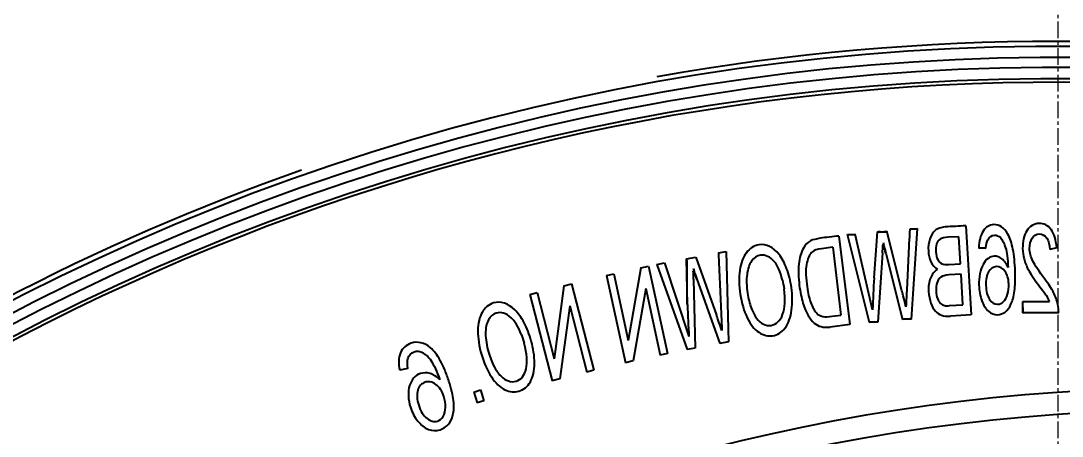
# Model space of a CAD drawing. Header units: millimetres. Extents: x 2588 to 3182, y 1243 to 1719.
# Drawn here: x 2786.88 to 2833.56, y 1578.88 to 1597.49 of the extents above; entities that cross this region are included whole.
import ezdxf

# ---------------------------------------------------------------- set-up
doc = ezdxf.new("R2010")
doc.units = ezdxf.units.MM
doc.linetypes.add('CENTER', pattern=[0.6, 0.375, -0.075, 0.075, -0.075])
doc.layers.add('center', color=1, linetype='CENTER', lineweight=9)
doc.styles.get("Standard").update_dxf_attribs({"font": 'arial.ttf'})
doc.dimstyles.get("Standard").update_dxf_attribs({"dimtxt": 0.18, "dimasz": 0.18, "dimexe": 0.18, "dimexo": 0.0625, "dimgap": 0.09, "dimtad": 0, "dimtih": 1, "dimtoh": 1, "dimzin": 0, "dimdsep": 46, "dimtxsty": 'Standard', "dimcen": 0.09, "dimadec": 0, "dimazin": 0, "dimtfac": 1, "dimtofl": 0, "dimtmove": 0, "dimatfit": 3, "dimfxl": 0, "dimtolj": 1, "dimtzin": 0, "dimarcsym": 0})

# ---------------------------------------------------------------- blocks, each defined once
blk = doc.blocks.new('*D40')
at = {"color": 4, "lineweight": -2, "transparency": 16777216}
blk.add_line((2833.383, 1625.256), (2833.383, 1655.04), dxfattribs=at)
at = {"layer": 'Defpoints', "color": 0, "transparency": 16777216}
for p in [(2833.383, 1655.04), (2833.383, 1625.256), (2833.383, 1489.21)]:
    blk.add_point(p, dxfattribs=at)
at = {"color": 6, "transparency": 16777216, "insert": (2833.383, 1661.525), "char_height": 5, "attachment_point": 5, "rotation": 90}
blk.add_mtext('\\A1;0.00', dxfattribs=at)
blk = doc.blocks.new('*D41')
at = {"color": 4, "lineweight": -2, "transparency": 16777216}
for p, q in [((2939.335, 1645.04), (2939.335, 1655.04)), ((2938.883, 1635.04), (2939.335, 1645.04)), ((2938.883, 1496.166), (2938.883, 1635.04))]:
    blk.add_line(p, q, dxfattribs=at)
at = {"layer": 'Defpoints', "color": 0, "transparency": 16777216}
for p in [(2939.335, 1655.04), (2938.883, 1496.166), (2833.383, 1489.21)]:
    blk.add_point(p, dxfattribs=at)
at = {"color": 6, "transparency": 16777216, "insert": (2939.335, 1665.175), "char_height": 5, "attachment_point": 5, "rotation": 90}
blk.add_mtext('\\A1;105.50', dxfattribs=at)
blk = doc.blocks.new('*D45')
at = {"color": 4, "lineweight": -2, "transparency": 16777216}
blk.add_line((2740.344, 1508.309), (2740.344, 1655.548), dxfattribs=at)
at = {"layer": 'Defpoints', "color": 0, "transparency": 16777216}
for p in [(2740.344, 1655.548), (2740.344, 1508.309), (2833.383, 1489.21)]:
    blk.add_point(p, dxfattribs=at)
at = {"color": 6, "transparency": 16777216, "insert": (2740.344, 1663.974), "char_height": 5, "attachment_point": 5, "rotation": 90}
blk.add_mtext('\\A1;93.04', dxfattribs=at)
blk = doc.blocks.new('*D52')
at = {"color": 4, "lineweight": -2, "transparency": 16777216}
blk.add_line((2757.983, 1536.366), (2757.983, 1655.548), dxfattribs=at)
at = {"layer": 'Defpoints', "color": 0, "transparency": 16777216}
for p in [(2757.983, 1655.548), (2757.983, 1536.366), (2833.383, 1489.21)]:
    blk.add_point(p, dxfattribs=at)
at = {"color": 6, "transparency": 16777216, "insert": (2757.983, 1663.955), "char_height": 5, "attachment_point": 5, "rotation": 90}
blk.add_mtext('\\A1;75.40', dxfattribs=at)
blk = doc.blocks.new('*D53')
at = {"color": 4, "lineweight": -2, "transparency": 16777216}
for p, q in [((2783.331, 1645.548), (2783.331, 1655.548)), ((2777.078, 1635.548), (2783.331, 1645.548)), ((2777.078, 1537.371), (2777.078, 1635.548))]:
    blk.add_line(p, q, dxfattribs=at)
at = {"layer": 'Defpoints', "color": 0, "transparency": 16777216}
for p in [(2783.331, 1655.548), (2777.078, 1537.371), (2833.383, 1489.21)]:
    blk.add_point(p, dxfattribs=at)
at = {"color": 6, "transparency": 16777216, "insert": (2783.331, 1663.501), "char_height": 5, "attachment_point": 5, "rotation": 90}
blk.add_mtext('\\A1;56.31', dxfattribs=at)
blk = doc.blocks.new('*D54')
at = {"color": 4, "lineweight": -2, "transparency": 16777216}
blk.add_line((2772.053, 1513.251), (2772.053, 1655.548), dxfattribs=at)
at = {"layer": 'Defpoints', "color": 0, "transparency": 16777216}
for p in [(2772.053, 1655.548), (2772.053, 1513.251), (2833.383, 1489.21)]:
    blk.add_point(p, dxfattribs=at)
at = {"color": 6, "transparency": 16777216, "insert": (2772.053, 1663.997), "char_height": 5, "attachment_point": 5, "rotation": 90}
blk.add_mtext('\\A1;61.33', dxfattribs=at)

msp = doc.modelspace()

# ---------------------------------------------------------------- linework, layer by layer
at = {"color": 6, "linetype": 'Continuous'}
for p, q in [((2826.721, 1588.154), (2827.064, 1588.185)), ((2826.796, 1584.127), (2827.064, 1588.185)), ((2829.233, 1588.31), (2829.47, 1584.317)), ((2823.545, 1587.851), (2824.031, 1583.881)), ((2824.916, 1583.975), (2823.927, 1587.918)), ((2823.931, 1587.902), (2824.275, 1587.933)), ((2825.059, 1584.549), (2824.275, 1587.933)), ((2825.123, 1585.984), (2825.273, 1588.043)), ((2825.272, 1588.023), (2825.699, 1588.062)), ((2826.375, 1585.391), (2825.699, 1588.062)), ((2828.928, 1587.821), (2828.446, 1587.792)), ((2829, 1586.607), (2828.928, 1587.821)), ((2818.148, 1587.091), (2818.487, 1587.153)), ((2818.487, 1587.153), (2818.596, 1583.105)), ((2823.271, 1587.344), (2822.764, 1587.282)), ((2823.271, 1587.344), (2823.642, 1584.307)), ((2830.126, 1587.288), (2829.814, 1587.316)), ((2833.31, 1587.327), (2833.001, 1587.243)), ((2816.718, 1586.826), (2817.14, 1586.904)), ((2816.758, 1584.782), (2816.718, 1586.826)), ((2817.14, 1586.904), (2818.06, 1584.308)), ((2825.498, 1587.092), (2825.286, 1583.992)), ((2825.651, 1587.078), (2826.404, 1584.109)), ((2814.668, 1586.419), (2814.105, 1583.167)), ((2814.668, 1586.419), (2815.014, 1586.495)), ((2815.014, 1586.495), (2815.866, 1582.587)), ((2815.393, 1586.581), (2815.733, 1586.644)), ((2815.393, 1586.581), (2816.739, 1582.762)), ((2815.733, 1586.644), (2816.828, 1583.347)), ((2828.479, 1586.576), (2829, 1586.607)), ((2813.128, 1586.084), (2813.454, 1586.155)), ((2813.128, 1586.084), (2813.979, 1582.176)), ((2813.454, 1586.155), (2814.105, 1583.167)), ((2817.029, 1585.92), (2817.105, 1582.83)), ((2817.183, 1585.92), (2818.207, 1583.034)), ((2829.028, 1586.138), (2828.47, 1586.105)), ((2829.109, 1584.767), (2829.028, 1586.138)), ((2809.696, 1585.23), (2810.019, 1585.314)), ((2810.019, 1585.314), (2810.783, 1582.352)), ((2811.222, 1585.624), (2810.783, 1582.352)), ((2811.222, 1585.624), (2811.566, 1585.713)), ((2811.566, 1585.713), (2812.565, 1581.839)), ((2814.889, 1585.502), (2814.326, 1582.251)), ((2814.889, 1585.502), (2815.54, 1582.515)), ((2809.696, 1585.23), (2810.695, 1581.357)), ((2831.796, 1584.911), (2832.98, 1584.928)), ((2831.804, 1584.401), (2831.796, 1584.911)), ((2811.479, 1584.716), (2811.039, 1581.446)), ((2811.479, 1584.716), (2812.242, 1581.756)), ((2828.511, 1584.731), (2829.109, 1584.767)), ((2833.401, 1584.425), (2831.804, 1584.401)), ((2823.126, 1584.244), (2823.642, 1584.307)), ((2824.031, 1583.881), (2823.154, 1583.774)), ((2825.287, 1584.008), (2824.916, 1583.975)), ((2826.797, 1584.145), (2826.404, 1584.109)), ((2829.47, 1584.317), (2828.545, 1584.262)), ((2818.596, 1583.105), (2818.207, 1583.034)), ((2815.866, 1582.587), (2815.54, 1582.515)), ((2817.105, 1582.83), (2816.739, 1582.762)), ((2814.326, 1582.251), (2813.979, 1582.176)), ((2804.224, 1581.91), (2803.86, 1581.833)), ((2812.565, 1581.839), (2812.242, 1581.756)), ((2811.039, 1581.446), (2810.695, 1581.357)), ((2807.183, 1580.861), (2807.478, 1580.953)), ((2807.183, 1580.861), (2807.334, 1580.374)), ((2807.478, 1580.953), (2807.629, 1580.466)), ((2807.629, 1580.466), (2807.334, 1580.374))]:
    msp.add_line(p, q, dxfattribs=at)
for centre, radius, start, end in [((2833.358, 1494.241), 102.331, 79.88634, 100.11366), ((2833.358, 1494.241), 102.106, 14.82382, 151.07152), ((2833.358, 1494.241), 101.607, 14.8262, 150.88167), ((2833.358, 1494.241), 101.159, 14.89345, 150.74007), ((2833.358, 1494.241), 100.659, 14.89585, 150.80622), ((2833.358, 1494.241), 100.5, 87.50192, 136.84821), ((2833.358, 1494.241), 102.331, 109.34565, 125.8274), ((2743.697, 1592.697), 81.993, 356.08053, 356.32795), ((2743.612, 1592.702), 82.078, 356.08063, 356.32498), ((2886.681, 1602.867), 63.039, 194.05117, 194.17079), ((2885.224, 1602.501), 61.536, 194.04976, 194.16945), ((2876.487, 1607.298), 63.039, 199.36954, 199.48917), ((2875.077, 1606.801), 61.544, 199.36815, 199.48782), ((2735.061, 1583.918), 81.993, 1.39891, 1.64633), ((2734.976, 1583.916), 82.078, 1.39901, 1.64336), ((2863.646, 1583.56), 38.599, 176.399, 178.532), ((2839.388, 1494.241), 86.816, 91.13098, 151.21851), ((2839.388, 1494.241), 85.826, 91.13101, 152.00809)]:
    msp.add_arc(centre, radius, start, end, dxfattribs=at)
for points, knots in [([(2826.721, 1588.154), (2826.679, 1587.272), (2826.626, 1586.117), (2826.567, 1584.955), (2826.554, 1584.683)], [0, 0, 0, 0, 0.761403, 1, 1, 1, 1]), ([(2829.233, 1588.31), (2829.079, 1588.301), (2828.775, 1588.279), (2828.363, 1588.268), (2828.047, 1588.219), (2827.795, 1588.08), (2827.59, 1587.732), (2827.526, 1587.177), (2827.647, 1586.675), (2827.84, 1586.433), (2827.964, 1586.349)], [0, 0, 0, 0, 0.122015, 0.24403, 0.318414, 0.392798, 0.543324, 0.698933, 0.849311, 1, 1, 1, 1]), ([(2832.516, 1588.412), (2832.285, 1588.407), (2831.913, 1588.163), (2831.747, 1587.449), (2831.807, 1586.976), (2831.848, 1586.824)], [0, 0, 0, 0, 0.396534, 0.794317, 1, 1, 1, 1]), ([(2822.282, 1587.639), (2822.149, 1587.567), (2821.904, 1587.306), (2821.749, 1586.748), (2821.726, 1586.155), (2821.777, 1585.511), (2821.926, 1584.797), (2822.174, 1584.245), (2822.431, 1583.926), (2822.637, 1583.821), (2822.756, 1583.791)], [0, 0, 0, 0, 0.119885, 0.277447, 0.357829, 0.438212, 0.577495, 0.717553, 0.858776, 1, 1, 1, 1]), ([(2823.545, 1587.851), (2823.266, 1587.817), (2822.762, 1587.771), (2822.377, 1587.687), (2822.282, 1587.639)], [0, 0, 0, 0, 0.594904, 1, 1, 1, 1]), ([(2828.446, 1587.792), (2828.274, 1587.779), (2828.051, 1587.737), (2827.914, 1587.523), (2827.875, 1587.121), (2827.928, 1586.882), (2827.976, 1586.792)], [0, 0, 0, 0, 0.246116, 0.489767, 0.733417, 1, 1, 1, 1]), ([(2830.514, 1586.948), (2830.312, 1586.94), (2829.951, 1586.668), (2829.769, 1585.778), (2829.926, 1584.91), (2830.228, 1584.419), (2830.634, 1584.278), (2831.013, 1584.411), (2831.278, 1584.746), (2831.417, 1585.241), (2831.458, 1585.778), (2831.455, 1586.289), (2831.419, 1586.82), (2831.331, 1587.42), (2831.219, 1587.758), (2831.125, 1587.93)], [0, 0, 0, 0, 0.13176, 0.265388, 0.354113, 0.443303, 0.533073, 0.608524, 0.683975, 0.758832, 0.79626, 0.833688, 0.875266, 0.916844, 1, 1, 1, 1]), ([(2832.24, 1586.73), (2832.144, 1586.918), (2832.05, 1587.295), (2832.173, 1587.789), (2832.398, 1587.937), (2832.528, 1587.942)], [0, 0, 0, 0, 0.34257, 0.676575, 1, 1, 1, 1]), ([(2819.958, 1587.455), (2819.737, 1587.418), (2819.355, 1587.173), (2819.049, 1586.365), (2819.079, 1585.216), (2819.403, 1584.111), (2819.755, 1583.668), (2819.959, 1583.536)], [0, 0, 0, 0, 0.194245, 0.390667, 0.588998, 0.79422, 1, 1, 1, 1]), ([(2821.43, 1584.534), (2821.475, 1584.856), (2821.455, 1585.53), (2821.227, 1586.441), (2820.766, 1587.272), (2820.295, 1587.503), (2819.958, 1587.455)], [0, 0, 0, 0, 0.211934, 0.409251, 0.606569, 1, 1, 1, 1]), ([(2822.36, 1587.149), (2822.251, 1587.057), (2822.12, 1586.814), (2822.053, 1586.272), (2822.09, 1585.746), (2822.168, 1585.256), (2822.228, 1585.031), (2822.263, 1584.929)], [0, 0, 0, 0, 0.364617, 0.548262, 0.731906, 0.865953, 1, 1, 1, 1]), ([(2825.651, 1587.078), (2825.636, 1587.138), (2825.606, 1587.274), (2825.556, 1587.405), (2825.537, 1587.481)], [0, 0, 0, 0, 0.43932, 1, 1, 1, 1]), ([(2825.537, 1587.481), (2825.556, 1587.405), (2825.606, 1587.274), (2825.636, 1587.138), (2825.651, 1587.078)], [0, 0, 0, 0, 0.560829, 1, 1, 1, 1]), ([(2818.148, 1587.091), (2818.188, 1586.209), (2818.243, 1585.053), (2818.292, 1583.891), (2818.304, 1583.619)], [0, 0, 0, 0, 0.761403, 1, 1, 1, 1]), ([(2820.027, 1586.99), (2819.87, 1586.963), (2819.598, 1586.784), (2819.424, 1586.273), (2819.402, 1585.749), (2819.457, 1585.195), (2819.599, 1584.599), (2819.937, 1583.978), (2820.27, 1583.81), (2820.506, 1583.848)], [0, 0, 0, 0, 0.158606, 0.318724, 0.399337, 0.47995, 0.609783, 0.739615, 1, 1, 1, 1]), ([(2817.183, 1585.92), (2817.163, 1585.978), (2817.12, 1586.111), (2817.058, 1586.237), (2817.032, 1586.311)], [0, 0, 0, 0, 0.43932, 1, 1, 1, 1]), ([(2817.032, 1586.311), (2817.058, 1586.237), (2817.12, 1586.111), (2817.163, 1585.978), (2817.183, 1585.92)], [0, 0, 0, 0, 0.560829, 1, 1, 1, 1]), ([(2827.964, 1586.349), (2827.823, 1586.268), (2827.612, 1586), (2827.533, 1585.404), (2827.657, 1584.809), (2827.796, 1584.564), (2827.872, 1584.483)], [0, 0, 0, 0, 0.271178, 0.547516, 0.77295, 1, 1, 1, 1]), ([(2830.614, 1586.481), (2830.461, 1586.473), (2830.279, 1586.349), (2830.147, 1585.997), (2830.127, 1585.632), (2830.174, 1585.262), (2830.251, 1585.087), (2830.301, 1585.013)], [0, 0, 0, 0, 0.329763, 0.493426, 0.657088, 0.828544, 1, 1, 1, 1]), ([(2830.929, 1584.916), (2831.006, 1584.991), (2831.127, 1585.222), (2831.194, 1585.788), (2831.095, 1586.129), (2830.99, 1586.271)], [0, 0, 0, 0, 0.291212, 0.578558, 1, 1, 1, 1]), ([(2832.042, 1586.339), (2832.086, 1586.253), (2832.202, 1586.06), (2832.484, 1585.678), (2832.741, 1585.339), (2832.822, 1585.22), (2832.849, 1585.179)], [0, 0, 0, 0, 0.270538, 0.541076, 0.770538, 1, 1, 1, 1]), ([(2828.122, 1586.014), (2828.043, 1585.964), (2827.924, 1585.797), (2827.882, 1585.398), (2827.932, 1585.142), (2827.97, 1585.048)], [0, 0, 0, 0, 0.344956, 0.694073, 1, 1, 1, 1]), ([(2820.506, 1583.848), (2820.74, 1583.881), (2821.098, 1584.22), (2821.161, 1585.011), (2821.089, 1585.484)], [0, 0, 0, 0, 0.504575, 1, 1, 1, 1]), ([(2833.401, 1584.425), (2833.402, 1584.545), (2833.365, 1584.847), (2833.256, 1585.144), (2833.168, 1585.324)], [0, 0, 0, 0, 0.388617, 1, 1, 1, 1]), ([(2808.061, 1584.851), (2807.847, 1584.786), (2807.5, 1584.494), (2807.302, 1583.653), (2807.482, 1582.517), (2807.946, 1581.462), (2808.354, 1581.07), (2808.573, 1580.966)], [0, 0, 0, 0, 0.194179, 0.390535, 0.588799, 0.793952, 1, 1, 1, 1]), ([(2809.902, 1582.147), (2809.904, 1582.473), (2809.796, 1583.139), (2809.451, 1584.011), (2808.886, 1584.776), (2808.389, 1584.943), (2808.061, 1584.851)], [0, 0, 0, 0, 0.211845, 0.40908, 0.606315, 1, 1, 1, 1]), ([(2827.97, 1585.048), (2828.007, 1584.953), (2828.096, 1584.81), (2828.219, 1584.75), (2828.294, 1584.735)], [0, 0, 0, 0, 0.49389, 1, 1, 1, 1]), ([(2808.19, 1584.399), (2808.038, 1584.352), (2807.792, 1584.14), (2807.685, 1583.61), (2807.733, 1583.088), (2807.859, 1582.546), (2808.077, 1581.973), (2808.494, 1581.402), (2808.846, 1581.279), (2809.075, 1581.347)], [0, 0, 0, 0, 0.158606, 0.318724, 0.399337, 0.47995, 0.609783, 0.739615, 1, 1, 1, 1]), ([(2819.959, 1583.536), (2820.163, 1583.4), (2820.608, 1583.3), (2821.188, 1583.667), (2821.386, 1584.21), (2821.43, 1584.534)], [0, 0, 0, 0, 0.315899, 0.658238, 1, 1, 1, 1]), ([(2822.501, 1584.45), (2822.565, 1584.365), (2822.719, 1584.245), (2822.966, 1584.223), (2823.126, 1584.244)], [0, 0, 0, 0, 0.503936, 1, 1, 1, 1]), ([(2827.872, 1584.483), (2827.95, 1584.399), (2828.128, 1584.281), (2828.391, 1584.253), (2828.545, 1584.262)], [0, 0, 0, 0, 0.503709, 1, 1, 1, 1]), ([(2805.655, 1581.41), (2805.515, 1581.554), (2805.22, 1581.737), (2804.663, 1581.725), (2804.209, 1581.228), (2804.236, 1580.293), (2804.653, 1579.504), (2805.141, 1579.122), (2805.658, 1579.12), (2806.06, 1579.382), (2806.279, 1579.8), (2806.306, 1580.33), (2806.208, 1580.867), (2806.067, 1581.363), (2805.881, 1581.868), (2805.616, 1582.423), (2805.26, 1582.878), (2804.822, 1583.112), (2804.277, 1583.077), (2803.985, 1582.828), (2803.894, 1582.612)], [0, 0, 0, 0, 0.054806, 0.109411, 0.204895, 0.300114, 0.362657, 0.424941, 0.487225, 0.540459, 0.593693, 0.6468, 0.673354, 0.699907, 0.729647, 0.759387, 0.818867, 0.870763, 0.92266, 1, 1, 1, 1]), ([(2809.075, 1581.347), (2809.302, 1581.41), (2809.613, 1581.793), (2809.572, 1582.586), (2809.44, 1583.045)], [0, 0, 0, 0, 0.504575, 1, 1, 1, 1]), ([(2804.227, 1582.354), (2804.279, 1582.518), (2804.471, 1582.711), (2804.74, 1582.696), (2804.853, 1582.64)], [0, 0, 0, 0, 0.553936, 1, 1, 1, 1]), ([(2804.853, 1582.64), (2804.999, 1582.57), (2805.274, 1582.333), (2805.529, 1581.79), (2805.655, 1581.41)], [0, 0, 0, 0, 0.498922, 1, 1, 1, 1]), ([(2808.573, 1580.966), (2808.793, 1580.858), (2809.248, 1580.817), (2809.775, 1581.256), (2809.9, 1581.82), (2809.902, 1582.147)], [0, 0, 0, 0, 0.315899, 0.658238, 1, 1, 1, 1]), ([(2805.477, 1581.204), (2805.316, 1581.319), (2804.969, 1581.377), (2804.665, 1581.057), (2804.619, 1580.646), (2804.701, 1580.259), (2804.865, 1579.891), (2805.006, 1579.734), (2805.086, 1579.672)], [0, 0, 0, 0, 0.246311, 0.494893, 0.618648, 0.742404, 0.871202, 1, 1, 1, 1]), ([(2805.086, 1579.672), (2805.245, 1579.548), (2805.513, 1579.487), (2805.829, 1579.733), (2805.943, 1580.16), (2805.845, 1580.773), (2805.637, 1581.089), (2805.477, 1581.204)], [0, 0, 0, 0, 0.244616, 0.412941, 0.579623, 0.746567, 1, 1, 1, 1])]:
    msp.add_open_spline(points, degree=3, knots=knots, dxfattribs=at)
for points in [[(2826.722, 1588.17), (2826.778, 1588.175), (2826.892, 1588.17), (2827.006, 1588.164), (2827.063, 1588.17)], [(2830.483, 1588.36), (2830.288, 1588.352), (2830.131, 1588.255), (2830.013, 1588.072)], [(2831.125, 1587.93), (2830.959, 1588.223), (2830.746, 1588.368), (2830.483, 1588.36)], [(2833.064, 1588.137), (2832.925, 1588.321), (2832.742, 1588.414), (2832.516, 1588.412)], [(2833.31, 1587.327), (2833.283, 1587.68), (2833.202, 1587.949), (2833.064, 1588.137)], [(2823.927, 1587.918), (2823.985, 1587.923), (2824.103, 1587.918), (2824.22, 1587.913), (2824.279, 1587.918)], [(2825.273, 1588.043), (2825.345, 1588.049), (2825.489, 1588.043), (2825.633, 1588.036), (2825.704, 1588.043)], [(2830.013, 1588.072), (2829.894, 1587.885), (2829.827, 1587.633), (2829.814, 1587.316)], [(2830.126, 1587.288), (2830.147, 1587.465), (2830.179, 1587.599), (2830.227, 1587.684)], [(2830.227, 1587.684), (2830.302, 1587.815), (2830.401, 1587.884), (2830.52, 1587.891)], [(2830.52, 1587.891), (2830.615, 1587.891), (2830.706, 1587.854), (2830.789, 1587.779)], [(2830.789, 1587.779), (2830.879, 1587.674), (2830.955, 1587.525), (2831.017, 1587.327)], [(2832.528, 1587.942), (2832.669, 1587.941), (2832.782, 1587.88), (2832.867, 1587.759)], [(2832.867, 1587.759), (2832.952, 1587.632), (2832.996, 1587.461), (2833.001, 1587.243)], [(2822.764, 1587.282), (2822.573, 1587.256), (2822.439, 1587.213), (2822.36, 1587.149)], [(2830.128, 1587.302), (2830.076, 1587.306), (2829.971, 1587.302), (2829.865, 1587.297), (2829.813, 1587.302)], [(2831.017, 1587.327), (2831.078, 1587.129), (2831.117, 1586.83), (2831.135, 1586.439)], [(2816.748, 1584.782), (2816.741, 1585.123), (2816.743, 1585.806), (2816.745, 1586.489), (2816.738, 1586.83)], [(2820.659, 1586.697), (2820.46, 1586.923), (2820.25, 1587.02), (2820.027, 1586.99)], [(2821.015, 1585.875), (2820.928, 1586.251), (2820.809, 1586.525), (2820.659, 1586.697)], [(2827.976, 1586.792), (2828.023, 1586.699), (2828.088, 1586.637), (2828.171, 1586.604)], [(2830.852, 1586.828), (2830.742, 1586.911), (2830.63, 1586.951), (2830.514, 1586.948)], [(2831.135, 1586.439), (2831.055, 1586.613), (2830.961, 1586.744), (2830.852, 1586.828)], [(2831.848, 1586.824), (2831.887, 1586.668), (2831.953, 1586.506), (2832.042, 1586.339)], [(2832.781, 1585.913), (2832.515, 1586.262), (2832.335, 1586.535), (2832.24, 1586.73)], [(2828.171, 1586.604), (2828.234, 1586.574), (2828.337, 1586.565), (2828.479, 1586.576)], [(2830.99, 1586.271), (2830.883, 1586.415), (2830.758, 1586.484), (2830.614, 1586.481)], [(2821.015, 1585.875), (2821.043, 1585.755), (2821.068, 1585.625), (2821.089, 1585.484)], [(2828.47, 1586.105), (2828.317, 1586.093), (2828.201, 1586.063), (2828.122, 1586.014)], [(2833.168, 1585.324), (2833.079, 1585.499), (2832.951, 1585.695), (2832.781, 1585.913)], [(2826.554, 1584.683), (2826.452, 1585.088), (2826.392, 1585.324), (2826.375, 1585.391)], [(2822.263, 1584.929), (2822.33, 1584.723), (2822.409, 1584.561), (2822.501, 1584.45)], [(2830.301, 1585.013), (2830.398, 1584.86), (2830.52, 1584.788), (2830.663, 1584.795)], [(2830.663, 1584.795), (2830.763, 1584.797), (2830.851, 1584.837), (2830.929, 1584.916)], [(2831.8, 1584.413), (2831.799, 1584.497), (2831.8, 1584.666), (2831.801, 1584.835), (2831.8, 1584.92)], [(2831.8, 1584.92), (2831.997, 1584.922), (2832.392, 1584.92), (2832.787, 1584.917), (2832.984, 1584.92)], [(2832.849, 1585.179), (2832.9, 1585.095), (2832.945, 1585.012), (2832.98, 1584.928)], [(2808.855, 1584.192), (2808.628, 1584.389), (2808.407, 1584.459), (2808.19, 1584.399)], [(2816.758, 1584.782), (2816.774, 1584.27), (2816.797, 1583.79), (2816.828, 1583.347)], [(2828.294, 1584.735), (2828.337, 1584.724), (2828.409, 1584.723), (2828.511, 1584.731)], [(2833.402, 1584.413), (2833.135, 1584.409), (2832.601, 1584.413), (2832.067, 1584.417), (2831.8, 1584.413)], [(2809.316, 1583.423), (2809.18, 1583.785), (2809.026, 1584.041), (2808.855, 1584.192)], [(2818.304, 1583.619), (2818.165, 1584.013), (2818.083, 1584.242), (2818.06, 1584.308)], [(2825.286, 1583.992), (2825.224, 1583.986), (2825.099, 1583.992), (2824.974, 1583.997), (2824.912, 1583.992)], [(2826.796, 1584.127), (2826.73, 1584.121), (2826.598, 1584.127), (2826.465, 1584.133), (2826.399, 1584.127)], [(2809.316, 1583.423), (2809.359, 1583.308), (2809.4, 1583.182), (2809.44, 1583.045)], [(2822.756, 1583.791), (2822.873, 1583.759), (2823.006, 1583.756), (2823.154, 1583.774)], [(2803.894, 1582.612), (2803.804, 1582.398), (2803.793, 1582.138), (2803.86, 1581.833)], [(2804.224, 1581.91), (2804.196, 1582.105), (2804.196, 1582.252), (2804.227, 1582.354)]]:
    msp.add_open_spline(points, degree=3, dxfattribs=at)
at = {"layer": 'center', "color": 1, "linetype": 'CENTER', "ltscale": 1.990328}
msp.add_line((2833.383, 1329.21), (2833.383, 1649.21), dxfattribs=at)

# ---------------------------------------------------------------- dimensions: what is measured, and where the dimension line sits
for feature_location, offset, origin, picture, middle in [((2938.883, 1496.166), (0.452, 158.874), (2833.383, 1489.21), '*D41', (2939.335, 1665.175)), ((2740.344, 1508.309), (0, 147.239), (2833.383, 1489.21), '*D45', (2740.344, 1663.974)), ((2757.983, 1536.366), (0, 119.182), (2833.383, 1489.21), '*D52', (2757.983, 1663.955)), ((2772.053, 1513.251), (0, 142.297), (2833.383, 1489.21), '*D54', (2772.053, 1663.997)), ((2777.0776, 1537.3709), (6.2535, 118.1768), (2833.3835, 1489.2105), '*D53', (2783.331, 1663.5012)), ((2833.383493523, 1625.255986808), (0, 29.784139534), (2833.383493523, 1489.210480591), '*D40', (2833.383493523, 1661.525460585))]:
    dim = msp.add_ordinate_dim(feature_location=feature_location, offset=offset, dtype=1, origin=origin, dimstyle='Standard', override={"dimtxt": 5, "dimasz": 5, "dimexe": 0, "dimexo": 0, "dimgap": 0, "dimtih": 0, "dimtoh": 0, "dimzin": 0, "dimcen": 0, "dimclrd": 4, "dimclre": 4, "dimclrt": 6, "dimadec": 2, "dimtp": 0, "dimtm": 0, "dimtzin": 0})
    dim.commit()
    dim.dimension.update_dxf_attribs({"geometry": picture, "text_midpoint": middle})

doc.saveas('drawing.dxf')
